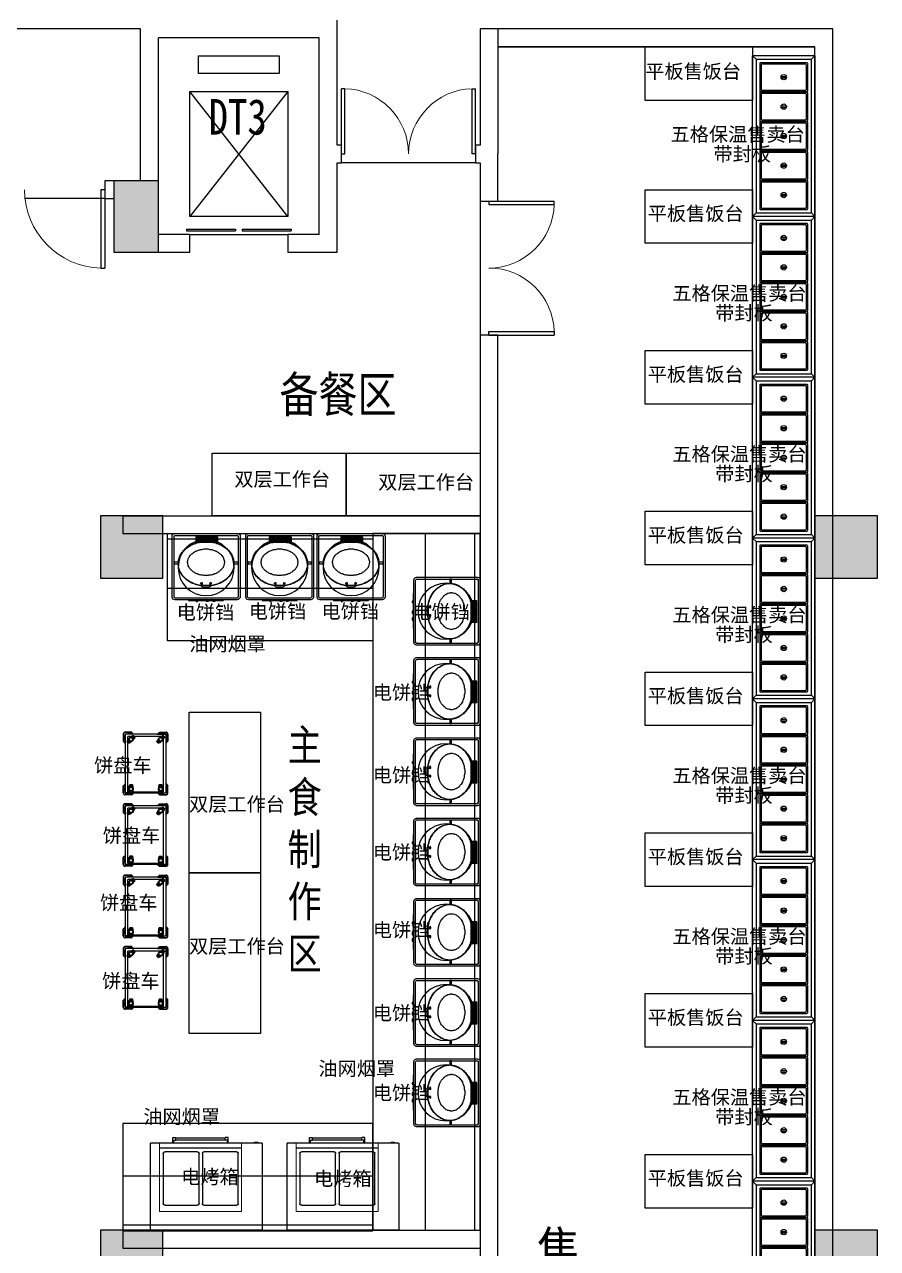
# Model space of a CAD drawing. Extents: x 1159254 to 1730927, y -477824 to -383968.
# Drawn here: x 1206768 to 1216318, y -412554 to -398851 of the extents above; entities that cross this region are included whole.
import ezdxf

# ---------------------------------------------------------------- set-up
doc = ezdxf.new("R2010")
doc.units = 0
doc.header["$LTSCALE"] = 1000
doc.linetypes.add('DIVIDE', pattern=[31.75, 12.7, -6.35, 0, -6.35, 0, -6.35])
doc.linetypes.add('HIDDEN', pattern=[0.375, 0.25, -0.125])
for name, color, linetype in [('COLUMN', 2, 'Continuous'), ('EVTR', 4, 'Continuous'), ('PUB_HATCH', 8, 'Continuous'), ('PUB_TEXT', 7, 'Continuous'), ('ROOM_NAME', 7, 'Continuous'), ('WALL', 6, 'Continuous'), ('WINDOW', 4, 'Continuous'), ('WS_厨房设备', 1, 'Continuous')]:
    doc.layers.add(name, color=color, linetype=linetype)
doc.styles.get("Standard").update_dxf_attribs({"font": '', "width": 0.8})
doc.styles.add('WMF-宋体1', font='')
doc.styles.add('宋体', font='', dxfattribs={"width": 0.8})
doc.styles.get('Standard').set_extended_font_data('SimSun')
doc.styles.get('WMF-宋体1').set_extended_font_data('SimSun')
doc.styles.get('宋体').set_extended_font_data('NSimSun')

# ---------------------------------------------------------------- blocks, each defined once
blk = doc.blocks.new('*U133')
at = {"linetype": 'Continuous'}
for p, q in [((0, 0), (0, 600)), ((0, 600), (1200, 600)), ((1200, 600), (1200, 0)), ((1200, 0), (0, 0))]:
    blk.add_line(p, q, dxfattribs=at)
blk = doc.blocks.new('Custom_78')
for p, q in [((40, 660), (0, 700)), ((0, 700), (1800, 700)), ((0, 0), (0, 700)), ((0, 700), (40, 660)), ((1800, 700), (1760, 660)), ((1800, 700), (1760, 660)), ((1800, 0), (1800, 700)), ((1800, 0), (0, 0)), ((1760, 40), (1800, 0)), ((1760, 40), (1800, 0))]:
    blk.add_line(p, q)
at = {"color": 253}
for p, q in [((1760, 660), (40, 660)), ((40, 660), (40, 40)), ((1760, 660), (1760, 40)), ((0, 0), (40, 40)), ((40, 40), (0, 0)), ((40, 40), (1760, 40))]:
    blk.add_line(p, q, dxfattribs=at)
at = {"color": 252}
for p, q in [((232, 379), (232, 321)), ((248, 379), (248, 321)), ((562, 379), (562, 321)), ((578, 379), (578, 321)), ((892, 379), (892, 321)), ((908, 379), (908, 321)), ((1222, 379), (1222, 321)), ((1238, 379), (1238, 321)), ((1552, 379), (1552, 321)), ((1568, 379), (1568, 321))]:
    blk.add_line(p, q, dxfattribs=at)
for points in [[(85, 615), (395, 615, -0.414214), (405, 605), (405, 95, -0.414214), (395, 85), (85, 85, -0.414214), (75, 95), (75, 605, -0.414214)], [(100, 600), (380, 600, -0.414214), (390, 590), (390, 110, -0.414214), (380, 100), (100, 100, -0.414214), (90, 110), (90, 590, -0.414214)], [(415, 615), (725, 615, -0.414214), (735, 605), (735, 95, -0.414214), (725, 85), (415, 85, -0.414214), (405, 95), (405, 605, -0.414214)], [(430, 600), (710, 600, -0.414214), (720, 590), (720, 110, -0.414214), (710, 100), (430, 100, -0.414214), (420, 110), (420, 590, -0.414214)], [(745, 615), (1055, 615, -0.414214), (1065, 605), (1065, 95, -0.414214), (1055, 85), (745, 85, -0.414214), (735, 95), (735, 605, -0.414214)], [(760, 600), (1040, 600, -0.414214), (1050, 590), (1050, 110, -0.414214), (1040, 100), (760, 100, -0.414214), (750, 110), (750, 590, -0.414214)], [(1075, 615), (1385, 615, -0.414214), (1395, 605), (1395, 95, -0.414214), (1385, 85), (1075, 85, -0.414214), (1065, 95), (1065, 605, -0.414214)], [(1090, 600), (1370, 600, -0.414214), (1380, 590), (1380, 110, -0.414214), (1370, 100), (1090, 100, -0.414214), (1080, 110), (1080, 590, -0.414214)], [(1405, 615), (1715, 615, -0.414214), (1725, 605), (1725, 95, -0.414214), (1715, 85), (1405, 85, -0.414214), (1395, 95), (1395, 605, -0.414214)], [(1420, 600), (1700, 600, -0.414214), (1710, 590), (1710, 110, -0.414214), (1700, 100), (1420, 100, -0.414214), (1410, 110), (1410, 590, -0.414214)]]:
    blk.add_lwpolyline(points, format="xyb", close=True, dxfattribs=at)
for centre in [(240, 350), (570, 350), (900, 350), (1230, 350), (1560, 350)]:
    blk.add_circle(centre, 30, dxfattribs=at)
blk = doc.blocks.new('CJT_4236')
for p, q in [((0, 712), (0, 710)), ((0, 710), (0, 709)), ((0, 709), (0, 707)), ((0, 707), (0, 34)), ((35, 741), (33, 741)), ((725, 741), (35, 741)), ((725, 741), (725, 741)), ((727, 741), (725, 741)), ((760, 710), (760, 712)), ((760, 709), (760, 710)), ((760, 707), (760, 709)), ((760, 34), (760, 707)), ((0, 34), (0, 32)), ((0, 32), (0, 30)), ((0, 30), (0, 29)), ((31, 0), (33, 0)), ((33, 0), (35, 0)), ((35, 0), (725, 0)), ((725, 0), (727, 0)), ((727, 0), (729, 0)), ((729, 0), (730, 0)), ((760, 32), (760, 34)), ((760, 30), (760, 32)), ((760, 29), (760, 30))]:
    blk.add_line(p, q)
at = {"color": 252}
for p, q in [((20, 705), (20, 704)), ((20, 704), (20, 705)), ((20, 704), (20, 34)), ((20, 704), (20, 704)), ((725, 721), (35, 721)), ((182, 750), (574, 750)), ((182, 741), (182, 750)), ((268, 760), (284, 760)), ((268, 750), (268, 760)), ((268, 760), (284, 760)), ((268, 750), (268, 760)), ((284, 756), (268, 756)), ((284, 760), (284, 750)), ((284, 760), (284, 750)), ((284, 750), (284, 750)), ((284, 750), (284, 750)), ((380, 758), (407, 758)), ((380, 750), (380, 758)), ((380, 758), (407, 758)), ((380, 750), (380, 758)), ((407, 758), (407, 750)), ((407, 758), (407, 750)), ((407, 750), (407, 750)), ((407, 750), (407, 750)), ((453, 758), (480, 758)), ((453, 750), (453, 758)), ((453, 758), (480, 758)), ((453, 750), (453, 758)), ((480, 758), (480, 750)), ((480, 758), (480, 750)), ((480, 750), (480, 750)), ((480, 750), (480, 750)), ((574, 750), (574, 741)), ((574, 741), (574, 741)), ((723, 721), (722, 721)), ((740, 34), (740, 707)), ((740, 704), (740, 704)), ((218, 553), (206, 547)), ((218, 549), (206, 542)), ((231, 559), (218, 553)), ((231, 555), (218, 549)), ((245, 564), (231, 559)), ((245, 561), (231, 555)), ((259, 570), (245, 564)), ((259, 566), (245, 561)), ((273, 574), (259, 570)), ((273, 570), (259, 566)), ((287, 578), (273, 574)), ((287, 574), (273, 570)), ((302, 581), (287, 578)), ((302, 577), (287, 574)), ((317, 584), (302, 581)), ((317, 580), (302, 577)), ((313, 558), (328, 561)), ((313, 558), (328, 561)), ((328, 550), (313, 558)), ((328, 550), (313, 558)), ((328, 585), (317, 584)), ((328, 581), (317, 580)), ((328, 589), (328, 590)), ((328, 589), (328, 590)), ((328, 589), (328, 589)), ((328, 588), (328, 589)), ((328, 589), (328, 589)), ((328, 588), (328, 589)), ((328, 588), (328, 588)), ((328, 587), (328, 588)), ((328, 588), (328, 588)), ((328, 587), (328, 588)), ((328, 587), (328, 587)), ((328, 587), (328, 587)), ((328, 561), (328, 587)), ((328, 587), (328, 587)), ((328, 587), (328, 587)), ((328, 561), (328, 587)), ((339, 552), (328, 561)), ((339, 552), (328, 561)), ((328, 561), (328, 561)), ((328, 561), (339, 552)), ((328, 561), (328, 561)), ((328, 561), (339, 552)), ((339, 552), (328, 550)), ((339, 552), (328, 550)), ((338, 596), (339, 596)), ((338, 596), (339, 596)), ((339, 596), (340, 596)), ((339, 596), (339, 596)), ((339, 596), (340, 596)), ((339, 596), (339, 596)), ((339, 574), (339, 573)), ((339, 574), (339, 573)), ((339, 573), (339, 572)), ((339, 573), (339, 573)), ((339, 573), (339, 573)), ((339, 573), (339, 572)), ((339, 573), (339, 573)), ((339, 573), (339, 573)), ((339, 572), (339, 552)), ((339, 572), (339, 552)), ((340, 596), (418, 596)), ((340, 596), (418, 596)), ((348, 580), (347, 580)), ((348, 580), (347, 580)), ((348, 580), (348, 580)), ((349, 580), (348, 580)), ((348, 580), (348, 580)), ((349, 580), (348, 580)), ((349, 580), (349, 580)), ((411, 580), (349, 580)), ((349, 580), (349, 580)), ((411, 580), (349, 580)), ((411, 580), (411, 580)), ((412, 580), (411, 580)), ((411, 580), (411, 580)), ((412, 580), (411, 580)), ((412, 580), (412, 580)), ((413, 580), (412, 580)), ((412, 580), (412, 580)), ((413, 580), (412, 580)), ((418, 596), (419, 596)), ((418, 596), (418, 596)), ((418, 596), (419, 596)), ((418, 596), (418, 596)), ((419, 596), (419, 596)), ((419, 596), (419, 596)), ((421, 573), (421, 573)), ((421, 573), (421, 573)), ((421, 572), (421, 573)), ((421, 573), (421, 573)), ((421, 573), (421, 573)), ((421, 572), (421, 573)), ((421, 552), (421, 572)), ((421, 552), (421, 572)), ((421, 552), (430, 562)), ((421, 552), (430, 562)), ((430, 562), (421, 552)), ((430, 562), (421, 552)), ((432, 550), (421, 552)), ((432, 550), (421, 552)), ((430, 588), (430, 587)), ((430, 588), (430, 587)), ((430, 587), (430, 562)), ((430, 587), (430, 587)), ((430, 587), (430, 587)), ((430, 587), (430, 562)), ((430, 587), (430, 587)), ((430, 587), (430, 587)), ((443, 584), (430, 586)), ((443, 580), (430, 582)), ((430, 562), (444, 558)), ((430, 562), (444, 558)), ((430, 562), (430, 562)), ((430, 562), (430, 562)), ((444, 558), (432, 550)), ((444, 558), (432, 550)), ((458, 581), (443, 584)), ((458, 577), (443, 580)), ((444, 558), (444, 558)), ((444, 558), (444, 558)), ((472, 578), (458, 581)), ((472, 574), (458, 577)), ((487, 574), (472, 578)), ((487, 570), (472, 574)), ((501, 570), (487, 574)), ((501, 566), (487, 570)), ((515, 564), (501, 570)), ((515, 561), (501, 566)), ((528, 559), (515, 564)), ((528, 555), (515, 561)), ((541, 553), (528, 559)), ((541, 549), (528, 555)), ((554, 547), (541, 553)), ((554, 542), (541, 549)), ((82, 414), (78, 402)), ((87, 426), (82, 414)), ((87, 422), (82, 410)), ((93, 437), (87, 426)), ((93, 433), (87, 422)), ((99, 448), (93, 437)), ((99, 444), (93, 433)), ((106, 459), (99, 448)), ((106, 455), (99, 444)), ((113, 469), (106, 459)), ((113, 465), (106, 455)), ((122, 479), (113, 469)), ((122, 475), (113, 465)), ((130, 489), (122, 479)), ((130, 485), (122, 475)), ((140, 498), (130, 489)), ((140, 494), (130, 485)), ((149, 507), (140, 498)), ((149, 503), (140, 494)), ((160, 516), (149, 507)), ((160, 512), (149, 503)), ((170, 524), (160, 516)), ((170, 520), (160, 512)), ((182, 532), (170, 524)), ((182, 528), (170, 520)), ((194, 540), (182, 532)), ((194, 536), (182, 528)), ((206, 547), (194, 540)), ((206, 542), (194, 536)), ((222, 415), (211, 407)), ((232, 425), (222, 415)), ((236, 428), (232, 425)), ((239, 430), (236, 428)), ((252, 437), (239, 430)), ((258, 443), (252, 437)), ((265, 445), (258, 443)), ((275, 450), (265, 445)), ((284, 452), (275, 450)), ((295, 456), (284, 452)), ((305, 460), (295, 456)), ((312, 462), (305, 460)), ((323, 464), (312, 462)), ((337, 465), (323, 464)), ((346, 467), (337, 465)), ((356, 469), (346, 467)), ((371, 470), (356, 469)), ((378, 470), (371, 470)), ((386, 470), (378, 470)), ((401, 469), (386, 470)), ((411, 467), (401, 469)), ((421, 465), (411, 467)), ((434, 464), (421, 465)), ((443, 463), (434, 464)), ((451, 460), (443, 463)), ((462, 456), (451, 460)), ((473, 452), (462, 456)), ((482, 450), (473, 452)), ((492, 445), (482, 450)), ((499, 443), (492, 445)), ((505, 437), (499, 443)), ((518, 430), (505, 437)), ((521, 428), (518, 430)), ((525, 425), (521, 428)), ((534, 415), (525, 425)), ((545, 407), (534, 415)), ((566, 540), (554, 547)), ((566, 536), (554, 542)), ((578, 532), (566, 540)), ((578, 528), (566, 536)), ((589, 524), (578, 532)), ((589, 520), (578, 528)), ((600, 516), (589, 524)), ((600, 512), (589, 520)), ((610, 507), (600, 516)), ((610, 503), (600, 512)), ((620, 498), (610, 507)), ((620, 494), (610, 503)), ((629, 489), (620, 498)), ((629, 485), (620, 494)), ((638, 479), (629, 489)), ((638, 475), (629, 485)), ((646, 469), (638, 479)), ((646, 465), (638, 475)), ((653, 459), (646, 469)), ((653, 455), (646, 465)), ((660, 448), (653, 459)), ((660, 444), (653, 455)), ((667, 437), (660, 448)), ((667, 433), (660, 444)), ((672, 426), (667, 437)), ((672, 422), (667, 433)), ((677, 414), (672, 426)), ((677, 410), (672, 422)), ((681, 402), (677, 414)), ((22, 337), (22, 337)), ((22, 319), (22, 337)), ((22, 337), (68, 337)), ((68, 319), (22, 319)), ((69, 353), (68, 340)), ((69, 349), (68, 336)), ((68, 340), (69, 327)), ((68, 337), (68, 319)), ((68, 336), (69, 323)), ((70, 365), (69, 353)), ((70, 361), (69, 349)), ((69, 327), (70, 314)), ((69, 323), (70, 310)), ((72, 378), (70, 365)), ((72, 374), (70, 361)), ((70, 314), (72, 302)), ((70, 310), (72, 298)), ((75, 390), (72, 378)), ((75, 386), (72, 374)), ((72, 302), (75, 289)), ((72, 298), (75, 286)), ((78, 402), (75, 390)), ((78, 398), (75, 386)), ((75, 289), (78, 277)), ((75, 286), (78, 273)), ((82, 410), (78, 398)), ((78, 277), (82, 266)), ((174, 331), (172, 327)), ((172, 327), (172, 320)), ((172, 320), (172, 314)), ((172, 314), (173, 312)), ((173, 312), (175, 301)), ((175, 340), (174, 331)), ((178, 354), (175, 340)), ((175, 301), (178, 287)), ((179, 359), (178, 355)), ((178, 355), (178, 354)), ((178, 287), (178, 286)), ((178, 286), (179, 282)), ((185, 372), (179, 359)), ((179, 282), (185, 268)), ((188, 377), (185, 372)), ((194, 387), (188, 379)), ((188, 379), (188, 377)), ((200, 394), (194, 387)), ((205, 401), (200, 394)), ((209, 405), (205, 401)), ((211, 407), (209, 405)), ((548, 405), (545, 407)), ((552, 401), (548, 405)), ((556, 394), (552, 401)), ((562, 387), (556, 394)), ((569, 380), (562, 387)), ((570, 375), (569, 380)), ((573, 368), (570, 375)), ((577, 359), (573, 368)), ((573, 272), (576, 282)), ((576, 282), (579, 285)), ((579, 356), (577, 359)), ((579, 354), (579, 356)), ((581, 340), (579, 354)), ((579, 288), (581, 301)), ((579, 285), (579, 288)), ((583, 331), (581, 340)), ((581, 301), (584, 312)), ((584, 327), (583, 331)), ((585, 320), (584, 327)), ((584, 314), (585, 320)), ((584, 312), (584, 314)), ((681, 398), (677, 410)), ((677, 266), (681, 277)), ((685, 390), (681, 402)), ((685, 386), (681, 398)), ((681, 277), (685, 289)), ((681, 273), (685, 286)), ((687, 378), (685, 390)), ((687, 374), (685, 386)), ((685, 289), (687, 302)), ((685, 286), (687, 298)), ((690, 365), (687, 378)), ((690, 361), (687, 374)), ((687, 302), (690, 314)), ((687, 298), (690, 310)), ((691, 353), (690, 365)), ((691, 349), (690, 361)), ((690, 314), (691, 327)), ((690, 310), (691, 323)), ((691, 340), (691, 353)), ((691, 336), (691, 349)), ((691, 327), (691, 340)), ((691, 337), (691, 337)), ((691, 319), (691, 337)), ((691, 337), (737, 337)), ((691, 323), (691, 336)), ((737, 319), (691, 319)), ((737, 337), (737, 319)), ((78, 273), (82, 262)), ((82, 266), (87, 254)), ((82, 262), (87, 250)), ((87, 254), (93, 243)), ((87, 250), (93, 239)), ((93, 243), (99, 232)), ((93, 239), (99, 228)), ((99, 232), (106, 221)), ((99, 228), (106, 217)), ((106, 221), (113, 210)), ((106, 217), (113, 206)), ((113, 210), (122, 200)), ((113, 206), (122, 196)), ((122, 200), (130, 191)), ((122, 196), (130, 186)), ((130, 191), (140, 181)), ((130, 186), (140, 177)), ((140, 181), (149, 172)), ((140, 177), (149, 168)), ((149, 172), (160, 163)), ((149, 168), (160, 159)), ((160, 163), (170, 155)), ((160, 159), (170, 151)), ((170, 155), (182, 147)), ((170, 151), (182, 143)), ((182, 147), (194, 140)), ((182, 143), (194, 136)), ((185, 268), (188, 264)), ((188, 264), (188, 263)), ((188, 263), (194, 255)), ((194, 255), (199, 246)), ((194, 140), (206, 133)), ((199, 246), (205, 240)), ((205, 240), (210, 235)), ((210, 235), (214, 231)), ((214, 231), (221, 225)), ((221, 225), (231, 218)), ((231, 218), (236, 213)), ((236, 213), (239, 211)), ((239, 211), (251, 204)), ((251, 204), (262, 198)), ((262, 198), (267, 195)), ((267, 195), (275, 191)), ((275, 191), (284, 188)), ((284, 188), (295, 185)), ((295, 185), (305, 181)), ((305, 181), (312, 179)), ((312, 179), (323, 177)), ((323, 177), (337, 176)), ((337, 176), (346, 174)), ((346, 174), (356, 172)), ((356, 172), (368, 171)), ((368, 171), (378, 171)), ((378, 171), (389, 171)), ((389, 171), (401, 172)), ((401, 172), (411, 174)), ((411, 174), (421, 176)), ((421, 176), (434, 177)), ((434, 177), (443, 178)), ((443, 178), (451, 181)), ((451, 181), (462, 185)), ((462, 185), (473, 188)), ((473, 188), (482, 191)), ((482, 191), (490, 195)), ((490, 195), (495, 198)), ((495, 198), (506, 204)), ((506, 204), (518, 211)), ((518, 211), (521, 213)), ((521, 213), (526, 218)), ((526, 218), (535, 225)), ((535, 225), (542, 231)), ((542, 231), (547, 235)), ((547, 235), (552, 240)), ((552, 240), (557, 246)), ((554, 133), (566, 140)), ((557, 246), (562, 255)), ((562, 255), (569, 263)), ((566, 140), (578, 147)), ((566, 136), (578, 143)), ((569, 263), (570, 266)), ((570, 266), (573, 272)), ((578, 147), (589, 155)), ((578, 143), (589, 151)), ((589, 155), (600, 163)), ((589, 151), (600, 159)), ((600, 163), (610, 172)), ((600, 159), (610, 168)), ((610, 172), (620, 181)), ((610, 168), (620, 177)), ((620, 181), (629, 191)), ((620, 177), (629, 186)), ((629, 191), (638, 200)), ((629, 186), (638, 196)), ((638, 200), (646, 210)), ((638, 196), (646, 206)), ((646, 210), (653, 221)), ((646, 206), (653, 217)), ((653, 221), (660, 232)), ((653, 217), (660, 228)), ((660, 232), (667, 243)), ((660, 228), (667, 239)), ((667, 243), (672, 254)), ((667, 239), (672, 250)), ((672, 254), (677, 266)), ((672, 250), (677, 262)), ((677, 262), (681, 273)), ((20, 33), (20, 34)), ((20, 34), (20, 32)), ((20, 32), (20, 33)), ((37, 20), (38, 20)), ((37, 20), (37, 20)), ((38, 20), (37, 20)), ((38, 20), (725, 20)), ((194, 136), (206, 129)), ((206, 133), (218, 126)), ((206, 129), (218, 122)), ((218, 126), (231, 120)), ((218, 122), (231, 116)), ((231, 120), (245, 115)), ((231, 116), (245, 111)), ((245, 115), (259, 110)), ((245, 111), (259, 106)), ((259, 110), (273, 105)), ((259, 106), (273, 101)), ((263, 98), (263, 98)), ((263, 90), (263, 98)), ((263, 98), (263, 98)), ((294, 98), (263, 98)), ((263, 82), (263, 90)), ((263, 90), (263, 90)), ((294, 90), (263, 90)), ((263, 75), (263, 82)), ((263, 82), (263, 82)), ((294, 82), (263, 82)), ((263, 67), (263, 75)), ((263, 75), (263, 75)), ((294, 75), (263, 75)), ((263, 60), (263, 67)), ((263, 67), (263, 67)), ((294, 67), (263, 67)), ((263, 52), (263, 60)), ((263, 60), (263, 60)), ((294, 60), (263, 60)), ((263, 45), (263, 52)), ((263, 52), (263, 52)), ((294, 52), (263, 52)), ((263, 37), (263, 45)), ((263, 45), (263, 45)), ((294, 45), (263, 45)), ((263, 37), (263, 37)), ((294, 37), (263, 37)), ((273, 105), (287, 101)), ((273, 101), (287, 98)), ((287, 101), (302, 98)), ((287, 98), (302, 94)), ((294, 98), (294, 98)), ((294, 90), (294, 98)), ((324, 98), (294, 98)), ((294, 82), (294, 90)), ((324, 90), (294, 90)), ((294, 75), (294, 82)), ((324, 82), (294, 82)), ((294, 67), (294, 75)), ((324, 75), (294, 75)), ((294, 60), (294, 67)), ((324, 67), (294, 67)), ((294, 52), (294, 60)), ((324, 60), (294, 60)), ((294, 45), (294, 52)), ((324, 52), (294, 52)), ((294, 37), (294, 45)), ((324, 45), (294, 45)), ((324, 37), (294, 37)), ((302, 98), (317, 95)), ((302, 94), (317, 91)), ((317, 95), (332, 93)), ((317, 91), (332, 89)), ((324, 98), (324, 98)), ((324, 90), (324, 98)), ((355, 98), (324, 98)), ((324, 82), (324, 90)), ((355, 90), (324, 90)), ((324, 75), (324, 82)), ((355, 82), (324, 82)), ((324, 67), (324, 75)), ((355, 75), (324, 75)), ((324, 60), (324, 67)), ((355, 67), (324, 67)), ((324, 52), (324, 60)), ((355, 60), (324, 60)), ((324, 45), (324, 52)), ((355, 52), (324, 52)), ((324, 37), (324, 45)), ((355, 45), (324, 45)), ((355, 37), (324, 37)), ((332, 93), (348, 92)), ((332, 89), (348, 88)), ((348, 92), (364, 91)), ((348, 88), (364, 87)), ((355, 98), (355, 98)), ((355, 90), (355, 98)), ((386, 98), (355, 98)), ((355, 82), (355, 90)), ((386, 90), (355, 90)), ((355, 75), (355, 82)), ((386, 82), (355, 82)), ((355, 67), (355, 75)), ((386, 75), (355, 75)), ((355, 60), (355, 67)), ((386, 67), (355, 67)), ((355, 52), (355, 60)), ((386, 60), (355, 60)), ((355, 45), (355, 52)), ((386, 52), (355, 52)), ((355, 37), (355, 45)), ((386, 45), (355, 45)), ((386, 37), (355, 37)), ((364, 91), (380, 90)), ((364, 87), (380, 86)), ((380, 90), (396, 91)), ((380, 86), (396, 87)), ((386, 98), (386, 98)), ((386, 90), (386, 98)), ((416, 98), (386, 98)), ((386, 82), (386, 90)), ((416, 90), (386, 90)), ((386, 75), (386, 82)), ((416, 82), (386, 82)), ((386, 67), (386, 75)), ((416, 75), (386, 75)), ((386, 60), (386, 67)), ((416, 67), (386, 67)), ((386, 52), (386, 60)), ((416, 60), (386, 60)), ((386, 45), (386, 52)), ((416, 52), (386, 52)), ((386, 37), (386, 45)), ((416, 45), (386, 45)), ((416, 37), (386, 37)), ((396, 91), (412, 92)), ((396, 87), (412, 88)), ((412, 92), (427, 93)), ((412, 88), (427, 89)), ((416, 98), (416, 98)), ((416, 90), (416, 98)), ((447, 98), (416, 98)), ((416, 82), (416, 90)), ((447, 90), (416, 90)), ((416, 75), (416, 82)), ((447, 82), (416, 82)), ((416, 67), (416, 75)), ((447, 75), (416, 75)), ((416, 60), (416, 67)), ((447, 67), (416, 67)), ((416, 52), (416, 60)), ((447, 60), (416, 60)), ((416, 45), (416, 52)), ((447, 52), (416, 52)), ((416, 37), (416, 45)), ((447, 45), (416, 45)), ((447, 37), (416, 37)), ((427, 93), (443, 95)), ((427, 89), (443, 91)), ((443, 95), (458, 98)), ((443, 91), (458, 94)), ((447, 98), (447, 98)), ((447, 90), (447, 98)), ((478, 98), (447, 98)), ((447, 82), (447, 90)), ((478, 90), (447, 90)), ((447, 75), (447, 82)), ((478, 82), (447, 82)), ((447, 67), (447, 75)), ((478, 75), (447, 75)), ((447, 60), (447, 67)), ((478, 67), (447, 67)), ((447, 52), (447, 60)), ((478, 60), (447, 60)), ((447, 45), (447, 52)), ((478, 52), (447, 52)), ((447, 37), (447, 45)), ((478, 45), (447, 45)), ((478, 37), (447, 37)), ((458, 98), (472, 101)), ((458, 94), (472, 98)), ((472, 101), (487, 105)), ((472, 98), (487, 101)), ((478, 98), (478, 98)), ((478, 90), (478, 98)), ((508, 98), (478, 98)), ((478, 82), (478, 90)), ((508, 90), (478, 90)), ((478, 75), (478, 82)), ((508, 82), (478, 82)), ((478, 67), (478, 75)), ((508, 75), (478, 75)), ((478, 60), (478, 67)), ((508, 67), (478, 67)), ((478, 52), (478, 60)), ((508, 60), (478, 60)), ((478, 45), (478, 52)), ((508, 52), (478, 52)), ((478, 37), (478, 45)), ((508, 45), (478, 45)), ((508, 37), (478, 37)), ((487, 105), (501, 110)), ((487, 101), (501, 106)), ((501, 110), (515, 115)), ((501, 106), (515, 111)), ((508, 98), (508, 98)), ((508, 90), (508, 98)), ((508, 82), (508, 90)), ((508, 75), (508, 82)), ((508, 67), (508, 75)), ((508, 60), (508, 67)), ((508, 52), (508, 60)), ((508, 45), (508, 52)), ((508, 37), (508, 45)), ((515, 115), (528, 120)), ((515, 111), (528, 116)), ((528, 120), (541, 126)), ((528, 116), (541, 122)), ((541, 126), (554, 133)), ((541, 122), (554, 129)), ((554, 129), (566, 136)), ((723, 20), (722, 20)), ((727, 20), (723, 20)), ((725, 20), (727, 20)), ((740, 34), (740, 34)), ((740, 33), (740, 34)), ((740, 34), (740, 33))]:
    blk.add_line(p, q, dxfattribs=at)
at = {"color": 1}
blk.add_line((30, 0), (31, 0), dxfattribs=at)
at = {"color": 252}
blk.add_circle((380, 380), 314, dxfattribs=at)
for centre, radius, start, end in [((34, 706), 34.9, 92.3684, 170.2488), ((724, 704), 37, 12.2523, 85.1305), ((26, 26), 26.3, 173.585, 278.3571), ((735, 25), 25.3, 258.4093, 9.6486)]:
    blk.add_arc(centre, radius, start, end)
for centre, radius, start, end in [((34, 707), 13.9, 84.7226, 188.9726), ((722, 703), 18, 12.1504, 81.7994), ((339, 583), 13, 94.3987, 147.5288), ((348, 570), 9.62, 95.5412, 158.1986), ((412, 571), 8.78, 11.5792, 86.0489), ((420, 585), 10.7, 14.0362, 98.5836), ((36, 36), 16.3, 195.2227, 274.3421), ((728, 32), 12.2, 261.3796, 4.3782)]:
    blk.add_arc(centre, radius, start, end, dxfattribs=at)
blk = doc.blocks.new('CJT_4235')
for p, q in [((0, 975), (0, 0)), ((0, 975), (1250, 975)), ((1250, 0), (1250, 975)), ((0, 0), (1250, 0))]:
    blk.add_line(p, q)
at = {"color": 252, "linetype": 'HIDDEN', "lineweight": 0, "ltscale": 200}
for p, q in [((230, 975), (230, 210)), ((1150, 210), (1150, 975)), ((230, 210), (1150, 210))]:
    blk.add_line(p, q, dxfattribs=at)
at = {"color": 252}
for p, q in [((377, 983), (393, 983)), ((377, 975), (377, 983)), ((380, 1040), (415, 1040)), ((380, 983), (380, 1040)), ((390, 1010), (415, 1010)), ((390, 983), (390, 1010)), ((393, 975), (393, 983)), ((415, 1010), (415, 1040)), ((965, 1035), (415, 1035)), ((965, 1015), (415, 1015)), ((1000, 1040), (965, 1040)), ((965, 1010), (965, 1040)), ((990, 1010), (965, 1010)), ((1003, 983), (987, 983)), ((987, 975), (987, 983)), ((990, 983), (990, 1010)), ((1000, 983), (1000, 1040)), ((1003, 975), (1003, 983)), ((1150, 925), (230, 925))]:
    blk.add_line(p, q, dxfattribs=at)
blk.add_lwpolyline([(50, 975), (86, 975), (86, 986), (50, 986)], close=True)
at = {"color": 252, "linetype": 'DIVIDE', "ltscale": 3}
for points in [[(289, 880), (649, 880, -0.414214), (669, 860), (669, 300, -0.414214), (649, 280), (289, 280, -0.414214), (269, 300), (269, 860, -0.414214)], [(727, 880), (1087, 880, -0.414214), (1107, 860), (1107, 300, -0.414214), (1087, 280), (727, 280, -0.414214), (707, 300), (707, 860, -0.414214)]]:
    blk.add_lwpolyline(points, format="xyb", close=True, dxfattribs=at)
blk = doc.blocks.new('*U49')
at = {"linetype": 'Continuous'}
for p, q in [((0, 0), (0, 800)), ((0, 800), (1800, 800)), ((1800, 800), (1800, 0)), ((1800, 0), (0, 0))]:
    blk.add_line(p, q, dxfattribs=at)
blk = doc.blocks.new('脚轮')
h = blk.add_hatch(color=252)
h.dxf.hatch_style = 1
h.paths.add_polyline_path([(-11, -35), (-15, -35), (-15, -46), (-11, -50)])
h.paths.add_polyline_path([(15, -35), (11, -35), (11, -50), (15, -46)])
h.paths.add_polyline_path([(-11, 50), (-15, 46), (-15, 35), (-11, 35)])
h.paths.add_polyline_path([(15, 46), (11, 50), (11, 35), (15, 35)])
at = {"color": 252}
for p, q in [((-11, 50), (-11, 35)), ((-8, 50), (-8, 35)), ((-4, 50), (-4, 35)), ((0, 50), (0, 35)), ((0, 50), (0, 35)), ((4, 50), (4, 35)), ((8, 50), (8, 35)), ((11, 50), (11, 35)), ((-11, -50), (-11, -35)), ((-8, -35), (-8, -50)), ((-4, -35), (-4, -50)), ((0, -35), (0, -50)), ((0, -35), (0, -50)), ((4, -35), (4, -50)), ((8, -35), (8, -50)), ((11, -50), (11, -35))]:
    blk.add_line(p, q, dxfattribs=at)
for points in [[(-20, 15), (-20, 33), (-18, 35), (18, 35), (20, 33), (20, 15)], [(-15, 35), (-15, 46), (-11, 50), (11, 50), (15, 46), (15, 35)], [(20, -15), (20, -33), (18, -35), (-18, -35), (-20, -33), (-20, -15)], [(15, -35), (15, -46), (11, -50), (-11, -50), (-15, -46), (-15, -35)]]:
    blk.add_lwpolyline(points, dxfattribs=at)
for radius in [25, 19.6]:
    blk.add_circle((0, 0), radius, dxfattribs=at)
blk = doc.blocks.new('CJT_4185')
at = {"color": 252}
for p, q in [((2, 688), (1, 685)), ((4, 691), (2, 688)), ((6, 694), (4, 691)), ((5, 688), (4, 685)), ((7, 691), (5, 688)), ((8, 696), (6, 694)), ((9, 693), (7, 691)), ((11, 698), (8, 696)), ((11, 695), (9, 693)), ((14, 699), (11, 698)), ((14, 696), (11, 695)), ((17, 700), (14, 699)), ((17, 697), (14, 696)), ((20, 700), (17, 700)), ((20, 697), (17, 697)), ((94, 700), (20, 700)), ((93, 697), (20, 697)), ((94, 697), (93, 697)), ((95, 699), (94, 700)), ((111, 679), (94, 697)), ((115, 679), (95, 699)), ((385, 679), (405, 699)), ((389, 679), (406, 697)), ((406, 700), (405, 700)), ((405, 700), (405, 699)), ((406, 700), (480, 700)), ((407, 697), (406, 697)), ((407, 697), (480, 697)), ((483, 700), (480, 700)), ((483, 697), (480, 697)), ((486, 699), (483, 700)), ((486, 696), (483, 697)), ((489, 698), (486, 699)), ((489, 695), (486, 696)), ((492, 696), (489, 698)), ((491, 693), (489, 695)), ((493, 691), (491, 693)), ((494, 694), (492, 696)), ((495, 688), (493, 691)), ((496, 691), (494, 694)), ((496, 685), (495, 688)), ((498, 688), (496, 691)), ((499, 685), (498, 688)), ((1, 685), (0, 682)), ((0, 682), (0, 679)), ((0, 679), (0, 600)), ((0, 600), (1, 599)), ((20, 578), (1, 599)), ((4, 685), (3, 682)), ((3, 682), (3, 679)), ((3, 679), (3, 601)), ((3, 601), (3, 600)), ((20, 582), (3, 600)), ((20, 582), (20, 578)), ((449, 667), (51, 667)), ((51, 667), (51, 49)), ((385, 679), (389, 679)), ((449, 667), (449, 49)), ((480, 582), (497, 600)), ((480, 578), (499, 599)), ((480, 582), (480, 578)), ((497, 682), (496, 685)), ((497, 679), (497, 682)), ((497, 679), (497, 601)), ((497, 600), (497, 601)), ((500, 682), (499, 685)), ((499, 599), (500, 600)), ((500, 679), (500, 682)), ((500, 679), (500, 600)), ((500, 600), (500, 600)), ((1, 101), (0, 100)), ((0, 21), (0, 100)), ((0, 100), (0, 100)), ((0, 21), (0, 18)), ((0, 18), (1, 15)), ((20, 122), (1, 101)), ((1, 15), (2, 12)), ((2, 12), (4, 9)), ((20, 118), (3, 100)), ((3, 100), (3, 99)), ((3, 21), (3, 99)), ((3, 21), (3, 18)), ((3, 18), (4, 15)), ((4, 15), (5, 12)), ((4, 9), (6, 6)), ((5, 12), (7, 9)), ((6, 6), (8, 4)), ((7, 9), (9, 7)), ((8, 4), (11, 2)), ((9, 7), (11, 5)), ((11, 5), (14, 4)), ((11, 2), (14, 1)), ((14, 4), (17, 3)), ((14, 1), (17, 0)), ((17, 3), (20, 3)), ((17, 0), (20, 0)), ((93, 3), (20, 3)), ((94, 0), (20, 0)), ((51, 49), (449, 49)), ((93, 3), (94, 3)), ((111, 21), (94, 3)), ((94, 0), (95, 0)), ((115, 21), (95, 1)), ((95, 0), (95, 1)), ((385, 21), (405, 1)), ((389, 21), (406, 3)), ((405, 1), (405, 0)), ((405, 0), (406, 0)), ((406, 3), (407, 3)), ((406, 0), (480, 0)), ((407, 3), (480, 3)), ((480, 122), (499, 101)), ((480, 118), (497, 100)), ((480, 3), (483, 3)), ((480, 0), (483, 0)), ((483, 3), (486, 4)), ((483, 0), (486, 1)), ((486, 4), (489, 5)), ((486, 1), (489, 2)), ((489, 5), (491, 7)), ((489, 2), (492, 4)), ((491, 7), (493, 9)), ((492, 4), (494, 6)), ((493, 9), (495, 12)), ((494, 6), (496, 9)), ((495, 12), (496, 15)), ((496, 15), (497, 18)), ((496, 9), (498, 12)), ((497, 99), (497, 100)), ((497, 21), (497, 99)), ((497, 18), (497, 21)), ((498, 12), (499, 15)), ((500, 100), (499, 101)), ((499, 15), (500, 18)), ((500, 21), (500, 100)), ((500, 18), (500, 21))]:
    blk.add_line(p, q, dxfattribs=at)
for p, q in [((15, 662), (15, 619)), ((15, 662), (17, 660)), ((15, 619), (17, 617)), ((17, 660), (17, 617)), ((21, 679), (20, 679)), ((20, 679), (20, 678)), ((20, 678), (20, 582)), ((111, 679), (21, 679)), ((479, 678), (21, 678)), ((21, 678), (21, 22)), ((48, 682), (46, 684)), ((86, 684), (46, 684)), ((88, 682), (48, 682)), ((88, 682), (86, 684)), ((115, 679), (111, 679)), ((389, 679), (479, 679)), ((412, 682), (414, 684)), ((452, 682), (412, 682)), ((414, 684), (454, 684)), ((454, 684), (452, 682)), ((480, 679), (479, 679)), ((479, 22), (479, 678)), ((480, 678), (480, 679)), ((480, 678), (480, 582)), ((485, 662), (483, 660)), ((483, 660), (483, 617)), ((483, 617), (485, 619)), ((485, 619), (485, 662)), ((17, 83), (15, 81)), ((15, 81), (15, 38)), ((15, 38), (17, 40)), ((17, 40), (17, 83)), ((20, 22), (20, 118)), ((20, 22), (20, 21)), ((20, 21), (21, 21)), ((21, 22), (479, 22)), ((21, 22), (21, 22)), ((111, 21), (21, 21)), ((46, 16), (48, 18)), ((86, 16), (46, 16)), ((48, 18), (88, 18)), ((88, 18), (86, 16)), ((389, 21), (479, 21)), ((412, 18), (414, 16)), ((412, 18), (452, 18)), ((414, 16), (454, 16)), ((452, 18), (454, 16)), ((479, 21), (480, 21)), ((480, 22), (480, 118)), ((480, 21), (480, 22)), ((485, 81), (483, 83)), ((483, 40), (483, 83)), ((485, 38), (483, 40)), ((485, 38), (485, 81))]:
    blk.add_line(p, q)
at = {"color": 1}
for p, q in [((20, 118), (20, 122)), ((115, 21), (111, 21)), ((385, 21), (389, 21)), ((480, 118), (480, 122))]:
    blk.add_line(p, q, dxfattribs=at)
at = {"color": 252}
for p in [(82, 636), (413, 634)]:
    blk.add_blockref('脚轮', p, dxfattribs=at)
at = {"color": 252, "rotation": 315}
for p in [(81, 80), (413, 79)]:
    blk.add_blockref('脚轮', p, dxfattribs=at)
blk = doc.blocks.new('*U45')
at = {"linetype": 'Continuous'}
for p, q in [((0, 0), (0, 700)), ((0, 700), (1500, 700)), ((1500, 700), (1500, 0)), ((1500, 0), (0, 0))]:
    blk.add_line(p, q, dxfattribs=at)
blk = doc.blocks.new('*U121')
at = {"color": 252}
for p, q in [((0, 613), (7800, 613)), ((0, 63), (7800, 63))]:
    blk.add_line(p, q, dxfattribs=at)
blk.add_lwpolyline([(0, 1200), (7800, 1200), (7800, 0), (0, 0)], close=True, dxfattribs=at)
blk = doc.blocks.new('*U122')
at = {"color": 252}
for p, q in [((0, 613), (2800, 613)), ((0, 63), (2800, 63))]:
    blk.add_line(p, q, dxfattribs=at)
blk.add_lwpolyline([(0, 1200), (2800, 1200), (2800, 0), (0, 0)], close=True, dxfattribs=at)
blk = doc.blocks.new('*U123')
at = {"color": 252}
for p, q in [((0, 613), (2300, 613)), ((0, 63), (2300, 63))]:
    blk.add_line(p, q, dxfattribs=at)
blk.add_lwpolyline([(0, 1200), (2300, 1200), (2300, 0), (0, 0)], close=True, dxfattribs=at)
blk = doc.blocks.new('_FZH')
blk.add_lwpolyline([(-0.5, -0.5), (0.5, -0.5), (0.5, 0.5), (-0.5, 0.5)], close=True)
at = {"layer": 'PUB_HATCH'}
blk.add_solid([(-0.5, -0.5), (0.5, -0.5), (-0.5, 0.5), (0.5, 0.5)], dxfattribs=at)
blk = doc.blocks.new('$DORLIB2D$00000127')
at = {"color": 0}
for points in [[(-0.533, 0.795), (-0.533, 0.69)], [(-0.033, 0.795), (-0.533, 0.795)], [(-0.033, 0.795), (-0.033, 0.69)], [(0.533, 0.795), (0.033, 0.795)], [(0.033, 0.795), (0.033, 0.69)], [(0.533, 0.795), (0.533, 0.69)], [(-0.033, 0.69), (-0.533, 0.69)], [(0.533, 0.69), (0.033, 0.69)], [(0.5, 0.5), (-0.5, 0.5)]]:
    blk.add_lwpolyline(points, dxfattribs=at)
blk = doc.blocks.new('$DorLib2D$00000002')
for p, q in [((-0.5, 0), (-0.5, 0.4875)), ((-0.475, 0.4875), (-0.5, 0.4875)), ((-0.475, 0), (-0.475, 0.4875)), ((0.475, 0), (0.475, 0.4875)), ((0.475, 0.4875), (0.5, 0.4875)), ((0.5, 0), (0.5, 0.4875)), ((-0.5, 0), (-0.475, 0)), ((0.5, 0), (0.475, 0))]:
    blk.add_line(p, q)
at = {"lineweight": 13}
for centre, start, end in [((-0.4875, 0), 0, 88.53072), ((0.4875, 0), 91.46928, 180)]:
    blk.add_arc(centre, 0.4875, start, end, dxfattribs=at)
blk = doc.blocks.new('$DorLib2D$00000001')
for p, q in [((0.45, 0.975), (0.5, 0.975)), ((0.45, 0), (0.45, 0.975)), ((0.5, 0), (0.5, 0.975)), ((0.5, 0), (0.45, 0))]:
    blk.add_line(p, q)
at = {"lineweight": 13}
blk.add_arc((0.475, 0), 0.975, 91.4693, 180, dxfattribs=at)

msp = doc.modelspace()

# ---------------------------------------------------------------- linework, layer by layer
at = {"layer": 'EVTR'}
for p, q in [((1208718.5, -399400.6), (1208718.5, -399200.6)), ((1208718.5, -399200.6), (1209618.5, -399200.6)), ((1209618.5, -399200.6), (1209618.5, -399400.6)), ((1209618.5, -399400.6), (1208718.5, -399400.6)), ((1208618.5, -401000.6), (1208618.5, -399600.6)), ((1208618.5, -399600.6), (1209718.5, -399600.6)), ((1209718.5, -399600.6), (1208618.5, -401000.6)), ((1209718.5, -401000.6), (1208618.5, -399600.6)), ((1209718.5, -399600.6), (1209718.5, -401000.6)), ((1209718.5, -401000.6), (1208618.5, -401000.6))]:
    msp.add_line(p, q, dxfattribs=at)
at = {"layer": 'WALL'}
for p, q in [((1208068.5, -398900.6), (1199818.5, -398900.6)), ((1208068.5, -400600.6), (1208068.5, -398900.6)), ((1210268.5, -400200.6), (1210268.5, -398800.6)), ((1211868.5, -398900.6), (1211868.5, -400200.6)), ((1212068.5, -398900.6), (1211868.5, -398900.6)), ((1212068.5, -398900.6), (1212068.5, -400300.6)), ((1208268.5, -400600.6), (1208268.5, -399000.6)), ((1209168.5, -399000.6), (1208268.5, -399000.6)), ((1210068.5, -399000.6), (1209168.5, -399000.6)), ((1210068.5, -400300.6), (1210068.5, -399000.6)), ((1210318.5, -400200.6), (1210268.5, -400200.6)), ((1210318.5, -400400.6), (1210318.5, -400200.6)), ((1211868.5, -400200.6), (1211818.5, -400200.6)), ((1211818.5, -400200.6), (1211818.5, -400400.6)), ((1210068.5, -401200.6), (1210068.5, -400300.6)), ((1210268.5, -401400.6), (1210268.5, -400400.6)), ((1210268.5, -400400.6), (1210318.5, -400400.6)), ((1211818.5, -400400.6), (1211868.5, -400400.6)), ((1211868.5, -400400.6), (1211868.5, -400827.1)), ((1212068.5, -400827.1), (1212068.5, -400300.6)), ((1207768.5, -400600.6), (1207668.5, -400600.6)), ((1207668.5, -400600.6), (1207668.5, -400800.6)), ((1207668.5, -400800.6), (1207768.5, -400800.6)), ((1208168.5, -400700.6), (1208168.5, -400700.6)), ((1211868.5, -400827.1), (1212068.5, -400827.1)), ((1208168.5, -401000.6), (1208168.5, -401000.6)), ((1208618.5, -401200.6), (1208268.5, -401200.6)), ((1208618.5, -401400.6), (1208618.5, -401200.6)), ((1210068.5, -401200.6), (1209718.5, -401200.6)), ((1209718.5, -401200.6), (1209718.5, -401400.6)), ((1208168.5, -401300.6), (1208168.5, -401300.6)), ((1208268.5, -401400.6), (1208618.5, -401400.6)), ((1209718.5, -401400.6), (1210268.5, -401400.6)), ((1211868.5, -402327.1), (1211868.5, -422000.6)), ((1212068.5, -402327.1), (1211868.5, -402327.1)), ((1212068.5, -422000.6), (1212068.5, -402327.1)), ((1207868.5, -404350.6), (1211868.5, -404350.6)), ((1207868.5, -404350.6), (1207868.5, -404550.6)), ((1207868.5, -404550.6), (1211868.5, -404550.6)), ((1207868.5, -412350.6), (1211868.5, -412350.6)), ((1207868.5, -412350.6), (1207868.5, -412550.6)), ((1207868.5, -412550.6), (1211868.5, -412550.6))]:
    msp.add_line(p, q, dxfattribs=at)
at = {"layer": 'WALL', "color": 3}
for p, q in [((1215818.5, -398900.6), (1211868.5, -398900.6)), ((1215818.5, -425056.3), (1215818.5, -398900.6)), ((1212068.5, -399100.6), (1215618.5, -399100.6)), ((1215618.5, -399100.6), (1212068.5, -399100.6)), ((1215618.5, -424400.6), (1215618.5, -399100.6)), ((1215618.5, -425056.3), (1215618.5, -399100.6))]:
    msp.add_line(p, q, dxfattribs=at)
at = {"layer": 'WINDOW'}
for p, q in [((1211818.5, -400400.6), (1210318.5, -400400.6)), ((1207668.5, -400800.6), (1206768.5, -400800.6)), ((1211868.5, -400827.1), (1211868.5, -402327.1))]:
    msp.add_line(p, q, dxfattribs=at)

# ---------------------------------------------------------------- block references
at = {"layer": 'COLUMN'}
for p, xscale, yscale, zscale in [((1208018.5, -401000.6), 500.0000000039581, 800.0000000286382, 800.0000000286382), ((1207968.5, -404700.6), 700, 700, 700), ((1215968.5, -404700.6), 700, 700, 700), ((1207968.5, -412700.6), 700, 700, 700), ((1215968.5, -412700.6), 700, 700, 700)]:
    msp.add_blockref('_FZH', p, dxfattribs=dict(at, xscale=xscale, yscale=yscale, zscale=zscale))
at = {"layer": 'WINDOW'}
for name, p, xscale, yscale, zscale, rotation in [('$DorLib2D$00000002', (1211068.5, -400300.6), -1500, -1500, -1500, 180), ('$DorLib2D$00000001', (1207218.5, -400700.6), -900, 900, -900, 180), ('$DorLib2D$00000002', (1211968.5, -401577.1), 1500, 1500, 1500, 269.9999999996533), ('$DORLIB2D$00000127', (1209168.5, -401300.6), 1100, -200, 1100, 180)]:
    msp.add_blockref(name, p, dxfattribs=dict(at, xscale=xscale, yscale=yscale, zscale=zscale, rotation=rotation))
at = {"layer": 'WS_厨房设备'}
for name, p, rotation in [('*U133', (1214918.5, -399100.6), 180), ('Custom_78', (1215618.5, -401000.6), 89.99999999999997), ('*U133', (1214918.5, -400700.6), 180), ('Custom_78', (1215618.5, -402800.6), 89.99999999999997), ('*U133', (1214918.5, -402500.6), 180), ('Custom_78', (1215618.5, -404600.6), 89.99999999999997), ('*U45', (1210368.5, -403650.6), 180), ('*U45', (1211868.5, -403650.6), 180), ('*U133', (1214918.5, -404300.6), 180), ('*U123', (1210668.5, -404550.6), 180), ('Custom_78', (1215618.5, -406400.6), 89.99999999999997), ('*U133', (1214918.5, -406100.6), 180), ('Custom_78', (1215618.5, -408200.6), 89.99999999999997), ('*U49', (1208610.6, -406548.6), 270), ('CJT_4185', (1208374.3, -406774.7), 180), ('CJT_4185', (1208374.3, -407574.7), 180), ('*U133', (1214918.5, -407900.6), 180), ('Custom_78', (1215618.5, -410000.6), 89.99999999999997), ('*U49', (1208610.6, -408348.6), 270), ('CJT_4185', (1208374.3, -408374.7), 180), ('CJT_4185', (1208374.3, -409174.7), 180), ('*U133', (1214918.5, -409700.6), 180), ('Custom_78', (1215618.5, -411800.6), 89.99999999999997), ('*U133', (1214918.5, -411500.6), 180), ('Custom_78', (1215618.5, -413600.6), 89.99999999999997)]:
    msp.add_blockref(name, p, dxfattribs=dict(at, rotation=rotation))
at = {"layer": 'WS_厨房设备', "xscale": -1}
for name, p, rotation in [('CJT_4236', (1208422.4, -404550.6), 180), ('CJT_4236', (1209245.6, -404550.6), 180), ('CJT_4236', (1210045.4, -404550.6), 180), ('*U121', (1211868.5, -404550.6), 90), ('CJT_4236', (1211868.5, -405039.4), 90), ('CJT_4236', (1211868.5, -405938), 90), ('CJT_4236', (1211868.5, -406836.7), 90), ('CJT_4236', (1211868.5, -407735.4), 90), ('CJT_4236', (1211868.5, -408634.1), 90), ('CJT_4236', (1211868.5, -409532.7), 90), ('CJT_4236', (1211868.5, -410431.4), 90)]:
    msp.add_blockref(name, p, dxfattribs=dict(at, rotation=rotation))
for name, p in [('*U122', (1210668.5, -412356.2)), ('CJT_4235', (1209429.5, -412350.6)), ('CJT_4235', (1210959, -412350.6))]:
    msp.add_blockref(name, p, dxfattribs=at)

# ---------------------------------------------------------------- texts
at = {"color": 7, "lineweight": 0, "style": 'WMF-宋体1'}
for s, p in [('平板售饭台', (1213718.5, -399454)), ('五格保温售卖台', (1214001.8, -400158.9)), ('带封板', (1214481.8, -400378.8)), ('平板售饭台', (1213746.8, -401046.1)), ('五格保温售卖台', (1214021.8, -401938.9)), ('带封板', (1214501.8, -402158.8)), ('平板售饭台', (1213746.8, -402846.1)), ('五格保温售卖台', (1214021.8, -403738.9)), ('双层工作台', (1209117.5, -404020.3)), ('带封板', (1214501.8, -403958.8)), ('双层工作台', (1210729.1, -404053.4)), ('平板售饭台', (1213746.8, -404646.1)), ('电饼铛', (1208472.9, -405510.8)), ('电饼铛', (1209279.5, -405499.9)), ('电饼铛', (1210094, -405499.7)), ('电饼铛', (1211110.5, -405505.9)), ('五格保温售卖台', (1214021.8, -405538.9)), ('带封板', (1214501.8, -405758.8)), ('油网烟罩', (1208612.6, -405864)), ('电饼铛', (1210668.5, -406407)), ('平板售饭台', (1213746.8, -406446.1)), ('饼盘车', (1207547.7, -407223)), ('电饼铛', (1210668.5, -407332.9)), ('五格保温售卖台', (1214021.8, -407338.9)), ('带封板', (1214501.8, -407558.8)), ('双层工作台', (1208610.6, -407659.3)), ('饼盘车', (1207644.2, -408008.9)), ('电饼铛', (1210668.5, -408196.9)), ('平板售饭台', (1213746.8, -408246.1)), ('饼盘车', (1207614.1, -408760.8)), ('电饼铛', (1210668.5, -409066.1)), ('五格保温售卖台', (1214021.8, -409138.9)), ('双层工作台', (1208610.6, -409248.6)), ('带封板', (1214501.8, -409358.8)), ('饼盘车', (1207636.6, -409637.3)), ('电饼铛', (1210668.5, -409996.6)), ('平板售饭台', (1213746.8, -410046.1)), ('油网烟罩', (1210059.2, -410618.1)), ('电饼铛', (1210668.5, -410889.3)), ('五格保温售卖台', (1214021.8, -410938.9)), ('油网烟罩', (1208098.8, -411156.2)), ('带封板', (1214501.8, -411158.8)), ('电烤箱', (1208523.2, -411830.2)), ('电烤箱', (1210010.4, -411850.2)), ('平板售饭台', (1213746.8, -411846.1))]:
    msp.add_text(s, height=157.34, dxfattribs=at).set_placement(p)
at = {"layer": 'PUB_TEXT', "width": 0.8}
msp.add_text('DT3', height=398.73, dxfattribs=at).set_placement((1208829.9, -400083.7))
at = {"layer": 'ROOM_NAME', "style": '宋体', "width": 0.8}
msp.add_text('备餐区', height=400, dxfattribs=at).set_placement((1209623.2, -403192.9))
at = {"layer": 'ROOM_NAME', "insert": (1209714.5, -406743), "char_height": 350, "width": 500.844, "attachment_point": 1, "style": '宋体'}
msp.add_mtext('主食制作区', dxfattribs=at)
at = {"layer": 'WALL', "insert": (1212505.7, -412370.8), "char_height": 450, "width": 404.548, "attachment_point": 1}
msp.add_mtext('{\\C0;售饭间}', dxfattribs=at)

doc.saveas('drawing.dxf')
